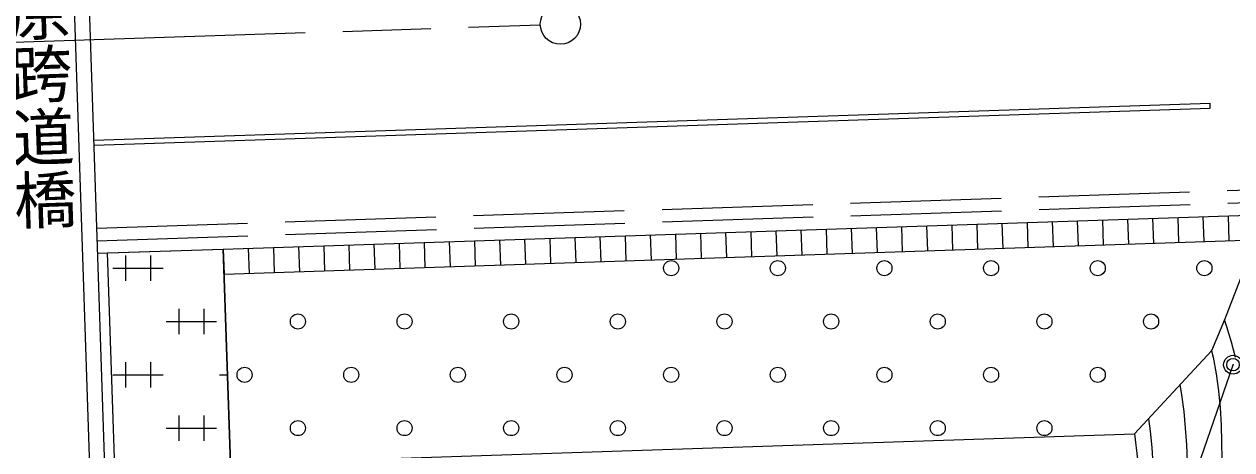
# Model space of a CAD drawing. Units: millimetres, scale not verified. Extents: x 40004 to 680061, y 20002 to 380034.
# Drawn here: x 347645 to 395694, y 268568 to 285508 of the extents above; entities that cross this region are included whole.
import ezdxf
from ezdxf.enums import TextEntityAlignment as Align

# ---------------------------------------------------------------- set-up
doc = ezdxf.new("R2010")
doc.units = ezdxf.units.MM
doc.header["$LTSCALE"] = 1000.09
doc.header["$PDMODE"] = 32
doc.header["$PDSIZE"] = 500
doc.linetypes.add('CHAIN', pattern=[18.5, 12, -1.5, 3.5, -1.5])
doc.linetypes.add('DASHED', pattern=[7.5, 6, -1.5])
for name, color, linetype, lineweight in [('M-BGD', 7, 'Continuous', 25), ('M-BMK', 2, 'CHAIN', 13), ('M-BMK-ROW', 30, 'Continuous', 25), ('M-BMK-SRVR', 3, 'Continuous', 25)]:
    doc.layers.add(name, color=color, linetype=linetype, lineweight=lineweight)
doc.styles.add('@ＭＳ ゴシック', font='')
doc.styles.get('@ＭＳ ゴシック').set_extended_font_data('@MS Gothic')

msp = doc.modelspace()

# ---------------------------------------------------------------- linework, layer by layer
at = {"layer": 'M-BGD'}
for p, q in [((349220, 298859), (350330, 265418)), ((350911, 266021), (349831, 298540)), ((350417, 280886), (394828, 282362)), ((350424, 280686), (394837, 282162)), ((394837, 282162), (394828, 282362)), ((355564, 276557), (397017, 277933)), ((391544, 277751), (391577, 276752)), ((392543, 277785), (392577, 276785)), ((393543, 277818), (393576, 276818)), ((394542, 277851), (394575, 276852)), ((397017, 277933), (395399, 273745)), ((395542, 277884), (395575, 276885)), ((376552, 277254), (376585, 276254)), ((377552, 277287), (377585, 276288)), ((378551, 277320), (378584, 276321)), ((379551, 277353), (379584, 276354)), ((380550, 277387), (380583, 276387)), ((381549, 277420), (381583, 276420)), ((382549, 277453), (382582, 276453)), ((383548, 277486), (383581, 276487)), ((384548, 277519), (384581, 276520)), ((385547, 277552), (385580, 276553)), ((386547, 277586), (386580, 276586)), ((387546, 277619), (387579, 276619)), ((388546, 277652), (388579, 276652)), ((389545, 277685), (389578, 276686)), ((390544, 277718), (390578, 276719)), ((355597, 275558), (396625, 276920)), ((362560, 276789), (362593, 275790)), ((363559, 276823), (363592, 275823)), ((364559, 276856), (364592, 275856)), ((365558, 276889), (365591, 275889)), ((366558, 276922), (366591, 275923)), ((367557, 276955), (367590, 275956)), ((368557, 276988), (368590, 275989)), ((369556, 277022), (369589, 276022)), ((370555, 277055), (370589, 276055)), ((371555, 277088), (371588, 276089)), ((372554, 277121), (372588, 276122)), ((373554, 277154), (373587, 276155)), ((374553, 277187), (374586, 276188)), ((375553, 277221), (375586, 276221)), ((350566, 276391), (355564, 276557)), ((350966, 276405), (355564, 276557)), ((351250, 267853), (350966, 276405)), ((351671, 276297), (351671, 275297)), ((352671, 276297), (352671, 275297)), ((355564, 276557), (355597, 275558)), ((355564, 276557), (355848, 268006)), ((355848, 268006), (355564, 276557)), ((356563, 276590), (356596, 275591)), ((357563, 276624), (357596, 275624)), ((358562, 276657), (358595, 275657)), ((359562, 276690), (359595, 275690)), ((360561, 276723), (360594, 275724)), ((361560, 276756), (361594, 275757)), ((351171, 275797), (353171, 275797)), ((353793, 274175), (353793, 273175)), ((354793, 274175), (354793, 273175)), ((353293, 273675), (355293, 273675)), ((395399, 273745), (394886, 272506)), ((394886, 272506), (391815, 269200)), ((351671, 272054), (351671, 271054)), ((352671, 272054), (352671, 271054)), ((351171, 271554), (353171, 271554)), ((355414, 271554), (355730, 271554)), ((353793, 269932), (353793, 268932)), ((354793, 269932), (354793, 268932)), ((353293, 269432), (355293, 269432)), ((355848, 268006), (391815, 269200)), ((391815, 269200), (391938, 268203))]:
    msp.add_line(p, q, dxfattribs=at)
at = {"layer": 'M-BGD', "linetype": 'DASHED'}
for p, q in [((350533, 277391), (414857, 279526)), ((350550, 276891), (414873, 279026))]:
    msp.add_line(p, q, dxfattribs=at)
at = {"layer": 'M-BGD'}
for points in [[(395836, 272239), (395679, 272854), (395498, 273462), (395399, 273745)], [(395836, 272239), (395679, 272854), (395498, 273462), (395399, 273745)], [(394873, 272558), (394949, 272260), (395075, 271592), (395166, 270918), (395227, 270239), (395266, 269555), (395288, 268869), (395300, 268181)], [(394873, 272558), (394949, 272260), (395075, 271592), (395166, 270918), (395227, 270239), (395266, 269555), (395288, 268869), (395300, 268181)], [(393929, 268092), (393898, 268763), (393854, 269433), (393791, 270100), (393706, 270762), (393638, 271162)], [(393929, 268092), (393898, 268763), (393854, 269433), (393791, 270100), (393706, 270762), (393638, 271162)], [(392376, 269803), (392441, 269311), (392507, 268658), (392555, 268003)], [(392376, 269803), (392441, 269311), (392507, 268658), (392555, 268003)]]:
    msp.add_lwpolyline(points, dxfattribs=at)
for centre in [(373386, 275797), (377629, 275797), (381872, 275797), (386115, 275797), (390358, 275797), (394601, 275797), (358536, 273675), (362779, 273675), (367022, 273675), (371265, 273675), (375508, 273675), (379751, 273675), (383994, 273675), (388237, 273675), (392480, 273675), (356414, 271554), (360657, 271554), (364900, 271554), (369143, 271554), (373386, 271554), (377629, 271554), (381872, 271554), (386115, 271554), (390358, 271554), (358536, 269432), (362779, 269432), (367022, 269432), (371265, 269432), (375508, 269432), (379751, 269432), (383994, 269432), (388237, 269432)]:
    msp.add_circle(centre, 300, dxfattribs=at)
at = {"layer": 'M-BMK'}
msp.add_line((346835, 284772), (368180, 285481), dxfattribs=at)
at = {"layer": 'M-BMK-ROW', "lineweight": 13}
msp.add_line((393570, 265637), (395741, 271956), dxfattribs=at)
at = {"layer": 'M-BMK-ROW'}
msp.add_circle((395741, 271956), 375, dxfattribs=at)
msp.add_point((395741, 271956), dxfattribs=at)
at = {"layer": 'M-BMK-SRVR', "lineweight": 13}
msp.add_circle((368980, 285507), 800, dxfattribs=at)

# ---------------------------------------------------------------- texts
at = {"layer": 'M-BGD', "style": '@ＭＳ ゴシック'}
msp.add_text('楢原跨道橋', height=1833, rotation=272, dxfattribs=at).set_placement((348276, 283534), align=Align.MIDDLE_CENTER)

doc.saveas('drawing.dxf')
